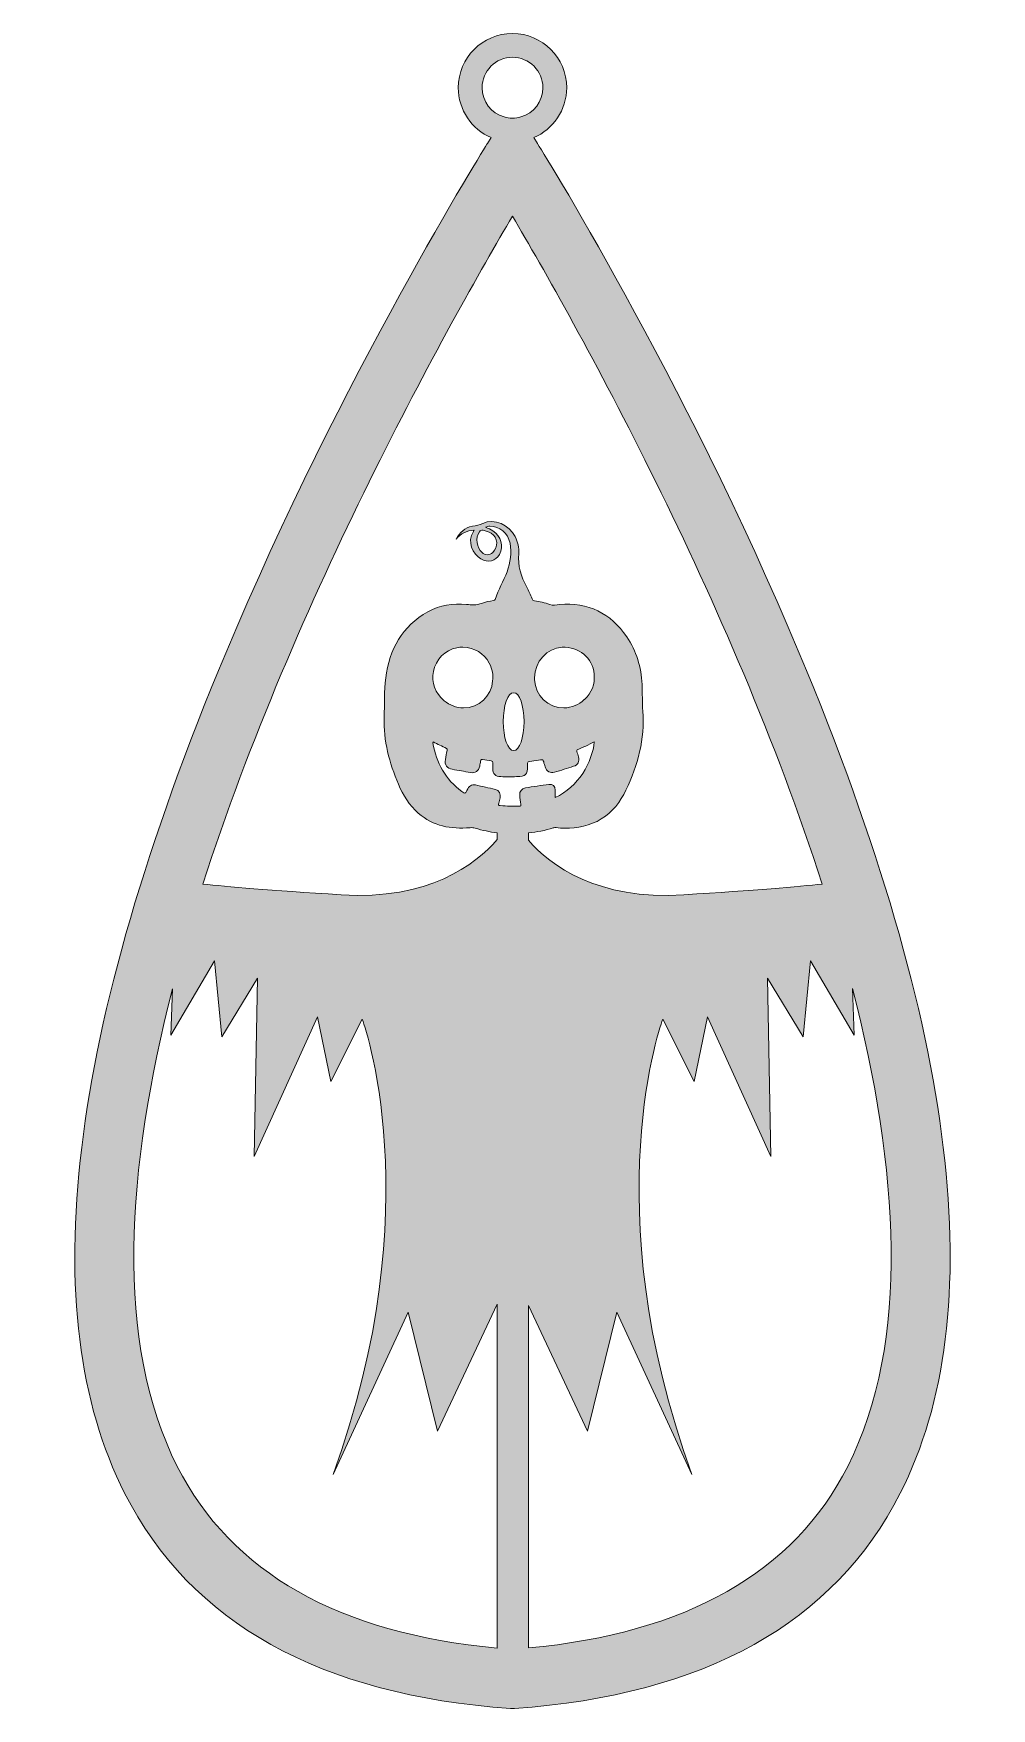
# Model space of a CAD drawing. Extents: x 719 to 2282, y -2865 to -134.
import ezdxf

# ---------------------------------------------------------------- set-up
doc = ezdxf.new("R2010")
doc.units = 0
doc.header["$MEASUREMENT"] = 0
doc.layers.add('Layer 1', color=7, linetype='Continuous')

msp = doc.modelspace()

# ---------------------------------------------------------------- hatches: boundary and pattern name
at = {"layer": 'Layer 1', "true_color": 0x6870b5}
h = msp.add_hatch(color=173, dxfattribs=at)
h.dxf.hatch_style = 2
edge = h.paths.add_edge_path()
edge.add_spline(control_points=[(1968.1, -1144.3), (1778.5, -691.7), (1543.5, -317.1), (1541.1, -313.4), (1541.1, -313.4), (1535.2, -304), (1535.2, -304), (1566.6, -290.4), (1588.8, -259.1), (1588.8, -222.6), (1588.8, -173.8), (1549.2, -134.2), (1500.4, -134.2), (1451.6, -134.2), (1412, -173.8), (1412, -222.6), (1412, -259.1), (1434.2, -290.4), (1465.6, -304), (1465.6, -304), (1459.7, -313.4), (1459.7, -313.4), (1457.4, -317.1), (1222.4, -691.7), (1032.8, -1144.3), (774.7, -1760.4), (719.2, -2221.4), (867.9, -2514.2), (975.3, -2725.6), (1187, -2843.7), (1497.1, -2865.1), (1497.1, -2865.1), (1500.4, -2865.3), (1500.4, -2865.3), (1500.4, -2865.3), (1503.8, -2865.1), (1503.8, -2865.1), (1813.8, -2843.7), (2025.6, -2725.6), (2132.9, -2514.2), (2281.7, -2221.4), (2226.2, -1760.4), (1968.1, -1144.3)], knot_values=[0, 0, 0, 0, 1, 1, 1, 2, 2, 2, 3, 3, 3, 4, 4, 4, 5, 5, 5, 6, 6, 6, 7, 7, 7, 8, 8, 8, 9, 9, 9, 10, 10, 10, 11, 11, 11, 12, 12, 12, 13, 13, 13, 14, 14, 14, 14], degree=3, periodic=1)
edge = h.paths.add_edge_path()
edge.add_spline(control_points=[(1450.8, -222.6), (1450.8, -195.2), (1473.1, -173), (1500.4, -173), (1527.8, -173), (1550.1, -195.2), (1550.1, -222.6), (1550.1, -245.3), (1534.9, -264.5), (1514, -270.3), (1509.6, -271.6), (1505.1, -272.3), (1500.4, -272.3), (1495.7, -272.3), (1491.2, -271.6), (1486.8, -270.3), (1466, -264.5), (1450.8, -245.3), (1450.8, -222.6)], knot_values=[0, 0, 0, 0, 1, 1, 1, 2, 2, 2, 3, 3, 3, 4, 4, 4, 5, 5, 5, 6, 6, 6, 6], degree=3, periodic=1)
edge = h.paths.add_edge_path()
edge.add_spline(control_points=[(1500.4, -432.1), (1599.6, -599.9), (1856.1, -1055.9), (2005.5, -1521.1), (1966.7, -1525.1), (1897.5, -1531.1), (1779.8, -1538.6), (1638.8, -1547.7), (1562.6, -1490.6), (1526.6, -1449.7), (1526.6, -1449.7), (1526.6, -1437.6), (1526.6, -1437.6), (1540.2, -1436.2), (1553.6, -1433.5), (1566.9, -1429.5), (1568.5, -1429), (1570.1, -1428.6), (1571.7, -1429), (1576.2, -1429.8), (1580.8, -1429.8), (1585.3, -1429.8), (1606.6, -1430.1), (1626.9, -1426.1), (1645.3, -1414.9), (1663.8, -1403.6), (1676.3, -1386.9), (1685.5, -1367.9), (1705, -1327.2), (1716.3, -1284.6), (1713, -1238.9), (1712, -1224.4), (1712.4, -1209.9), (1711.7, -1195.4), (1710.5, -1167.3), (1702.6, -1141.3), (1686.8, -1118), (1660.4, -1079.1), (1623.9, -1061.2), (1576.9, -1065.3), (1571.7, -1065.8), (1566.7, -1067.3), (1561.4, -1065.3), (1553.3, -1062.3), (1544.8, -1060.3), (1536.2, -1059), (1534.2, -1058.7), (1533.1, -1057.9), (1532.4, -1055.9), (1530.1, -1049.3), (1527, -1043), (1523.7, -1036.9), (1514.2, -1019.8), (1508.6, -1002), (1510.7, -982.1), (1511.7, -972.5), (1509.1, -963.3), (1504.8, -954.6), (1494.8, -934.7), (1471, -924.5), (1452.1, -933), (1446.5, -935.5), (1440.9, -936.8), (1435, -937.7), (1422.4, -939.7), (1414.6, -948.2), (1408.6, -958.7), (1416.1, -949.7), (1425.3, -944.5), (1437.7, -944), (1437.2, -945), (1437, -945.7), (1436.6, -946.2), (1425.7, -962.9), (1435.9, -983.2), (1448.9, -990.9), (1460.4, -997.7), (1472.8, -994.7), (1479, -983.5), (1486.4, -969.9), (1482, -953.9), (1468.3, -945), (1464.9, -942.7), (1461, -941.3), (1456.6, -939.1), (1459.5, -938.1), (1461.4, -937.7), (1463.5, -937.6), (1478.9, -937.1), (1493.3, -948.8), (1496.4, -965.1), (1499.4, -981), (1497.1, -996.6), (1491.6, -1011.7), (1486, -1027.1), (1477.1, -1041), (1472.4, -1056.8), (1472, -1058.4), (1470.6, -1058.7), (1469.2, -1058.9), (1462.7, -1059.8), (1456.1, -1061), (1450, -1063.3), (1441.8, -1066.5), (1433.7, -1065.9), (1425.3, -1065.2), (1403.4, -1063.4), (1382, -1066.1), (1362.6, -1076.9), (1320.4, -1100.5), (1299.5, -1138.3), (1293.6, -1185), (1291, -1206.2), (1291.9, -1227.8), (1291.1, -1249.1), (1289.7, -1287.4), (1299.7, -1323.4), (1314.4, -1358.3), (1322, -1376.2), (1332.1, -1392.6), (1346.8, -1405.5), (1371.1, -1426.8), (1400.2, -1431.7), (1431.2, -1429.1), (1434.2, -1428.9), (1436.9, -1429.2), (1439.7, -1430), (1451.4, -1433.3), (1463.3, -1436), (1475.4, -1437.5), (1475.4, -1437.5), (1475.4, -1448.5), (1475.4, -1448.5), (1439.8, -1489.5), (1363.5, -1547.7), (1221.1, -1538.6), (1103.5, -1531.1), (1034.3, -1525.1), (995.4, -1521.2), (1144.8, -1055.9), (1401.2, -599.9), (1500.4, -432.1)], knot_values=[0, 0, 0, 0, 1, 1, 1, 2, 2, 2, 3, 3, 3, 4, 4, 4, 5, 5, 5, 6, 6, 6, 7, 7, 7, 8, 8, 8, 9, 9, 9, 10, 10, 10, 11, 11, 11, 12, 12, 12, 13, 13, 13, 14, 14, 14, 15, 15, 15, 16, 16, 16, 17, 17, 17, 18, 18, 18, 19, 19, 19, 20, 20, 20, 21, 21, 21, 22, 22, 22, 23, 23, 23, 24, 24, 24, 25, 25, 25, 26, 26, 26, 27, 27, 27, 28, 28, 28, 29, 29, 29, 30, 30, 30, 31, 31, 31, 32, 32, 32, 33, 33, 33, 34, 34, 34, 35, 35, 35, 36, 36, 36, 37, 37, 37, 38, 38, 38, 39, 39, 39, 40, 40, 40, 41, 41, 41, 42, 42, 42, 43, 43, 43, 44, 44, 44, 45, 45, 45, 46, 46, 46, 47, 47, 47, 47], degree=3, periodic=1)
edge = h.paths.add_edge_path()
edge.add_spline(control_points=[(1512.2, -1376.2), (1512.5, -1381.2), (1513.4, -1386.1), (1514.2, -1390.9), (1514.6, -1393.1), (1514, -1394), (1511.8, -1394), (1501.4, -1394.3), (1491, -1394.1), (1480.5, -1393), (1477.9, -1392.8), (1476.9, -1391.8), (1477.9, -1389.1), (1479, -1386.3), (1479.7, -1383.3), (1480.3, -1380.3), (1481.7, -1374.3), (1478.5, -1368.3), (1472.5, -1366.8), (1461.7, -1364.1), (1450.9, -1361.7), (1440, -1359.5), (1433.5, -1358.3), (1429.7, -1361.1), (1426, -1368.5), (1423.1, -1374), (1423.1, -1374.1), (1418, -1370.3), (1391, -1350.5), (1376.1, -1323.4), (1370.6, -1290.7), (1370.5, -1290.3), (1370.7, -1289.9), (1370.8, -1289.2), (1378.2, -1292.8), (1385.4, -1296.4), (1392.7, -1299.8), (1394.5, -1300.6), (1394, -1301.8), (1393.7, -1303.2), (1392.8, -1308.1), (1392, -1313), (1391.1, -1317.8), (1389.4, -1327.1), (1393.1, -1332.3), (1402.3, -1333.9), (1412.2, -1335.6), (1422, -1337.3), (1431.9, -1339.2), (1439.7, -1340.6), (1445.5, -1336.8), (1446.9, -1329), (1447.4, -1326.1), (1448, -1323.3), (1448.4, -1320.4), (1448.6, -1318.4), (1449.3, -1317.6), (1451.6, -1318), (1456.3, -1318.9), (1461, -1319.7), (1465.8, -1320.3), (1468, -1320.6), (1468.4, -1321.7), (1468.4, -1323.6), (1468.2, -1326.6), (1468.3, -1329.6), (1468.3, -1332.7), (1468.4, -1341.4), (1472.6, -1345.8), (1481.5, -1345.9), (1490, -1346), (1498.5, -1346), (1507.1, -1345.9), (1522.3, -1345.9), (1525.1, -1343), (1525, -1327.9), (1525, -1321.2), (1525, -1321.2), (1531.9, -1320.6), (1536.7, -1320.1), (1541.5, -1319.5), (1546.2, -1318.5), (1549.3, -1317.8), (1550.6, -1318.7), (1551.3, -1321.7), (1551.9, -1324.5), (1552.8, -1327.3), (1553.7, -1330), (1556, -1337.3), (1561.8, -1340.6), (1569.1, -1338.5), (1579.5, -1335.5), (1589.9, -1332.3), (1600.2, -1329), (1607.3, -1326.7), (1610.1, -1321.2), (1608.1, -1313.8), (1607.3, -1310.7), (1606.3, -1307.7), (1605.5, -1304.7), (1605.2, -1303.7), (1604.6, -1302.5), (1606.1, -1302), (1615.5, -1298.2), (1624.7, -1293.9), (1633.9, -1289.1), (1630.6, -1322.1), (1608.2, -1362.9), (1570, -1379.8), (1570, -1375.7), (1570, -1371.8), (1570, -1367.9), (1569.9, -1361.3), (1566.5, -1357.8), (1559.9, -1358.6), (1547.1, -1360.2), (1534.3, -1362.1), (1521.6, -1364.1), (1515.3, -1365.2), (1511.8, -1369.9), (1512.2, -1376.2)], knot_values=[0, 0, 0, 0, 1, 1, 1, 2, 2, 2, 3, 3, 3, 4, 4, 4, 5, 5, 5, 6, 6, 6, 7, 7, 7, 8, 8, 8, 9, 9, 9, 10, 10, 10, 11, 11, 11, 12, 12, 12, 13, 13, 13, 14, 14, 14, 15, 15, 15, 16, 16, 16, 17, 17, 17, 18, 18, 18, 19, 19, 19, 20, 20, 20, 21, 21, 21, 22, 22, 22, 23, 23, 23, 24, 24, 24, 25, 25, 25, 26, 26, 26, 27, 27, 27, 28, 28, 28, 29, 29, 29, 30, 30, 30, 31, 31, 31, 32, 32, 32, 33, 33, 33, 34, 34, 34, 35, 35, 35, 36, 36, 36, 37, 37, 37, 38, 38, 38, 39, 39, 39, 40, 40, 40, 40], degree=3, periodic=1)
edge = h.paths.add_edge_path()
edge.add_spline(control_points=[(1371.4, -1174.5), (1375.4, -1154.8), (1390.5, -1139.5), (1409.7, -1135.8), (1412.9, -1135.1), (1416.2, -1134.7), (1419.6, -1134.8), (1438.8, -1135.6), (1453.6, -1143.9), (1462.6, -1161.1), (1467.7, -1170.8), (1469.4, -1180.3), (1468, -1189.8), (1466.2, -1214.4), (1445.6, -1233.8), (1420.5, -1233.8), (1408.5, -1233.8), (1397.6, -1229.4), (1389.2, -1222.1), (1388.9, -1221.9), (1388.7, -1221.7), (1388.4, -1221.5), (1374.8, -1210.3), (1367.9, -1191.7), (1371.4, -1174.5)], knot_values=[0, 0, 0, 0, 1, 1, 1, 2, 2, 2, 3, 3, 3, 4, 4, 4, 5, 5, 5, 6, 6, 6, 7, 7, 7, 8, 8, 8, 8], degree=3, periodic=1)
edge = h.paths.add_edge_path()
edge.add_spline(control_points=[(1485.3, -1256.2), (1485.3, -1230.1), (1492.9, -1209), (1502.2, -1209), (1511.7, -1209), (1519.3, -1230.1), (1519.3, -1256.2), (1519.3, -1282.3), (1511.7, -1303.4), (1502.2, -1303.4), (1492.9, -1303.4), (1485.3, -1282.3), (1485.3, -1256.2)], knot_values=[0, 0, 0, 0, 1, 1, 1, 2, 2, 2, 3, 3, 3, 4, 4, 4, 4], degree=3, periodic=1)
edge = h.paths.add_edge_path()
edge.add_spline(control_points=[(1536.2, -1184.9), (1536.4, -1158.3), (1557, -1136.1), (1581.2, -1134.9), (1608.7, -1133.6), (1631.1, -1152.2), (1633.6, -1178.8), (1635.3, -1195.6), (1629.7, -1209.2), (1617.8, -1219.9), (1617.7, -1220), (1617.6, -1220.1), (1617.5, -1220.2), (1608.9, -1228.6), (1597.1, -1233.8), (1584.1, -1233.8), (1558.4, -1233.8), (1537.6, -1213.6), (1536.5, -1188.3), (1536.5, -1188.3), (1536.5, -1188), (1536.5, -1188), (1536.3, -1187), (1536.2, -1186), (1536.2, -1184.9)], knot_values=[0, 0, 0, 0, 1, 1, 1, 2, 2, 2, 3, 3, 3, 4, 4, 4, 5, 5, 5, 6, 6, 6, 7, 7, 7, 8, 8, 8, 8], degree=3, periodic=1)
edge = h.paths.add_edge_path()
edge.add_spline(control_points=[(1452.6, -944.2), (1457.2, -945.2), (1461.6, -946.4), (1465.6, -949), (1476.6, -956.1), (1477.9, -971.6), (1468.2, -980.4), (1465.6, -982.7), (1462.8, -984.2), (1459.3, -984), (1455.9, -984.1), (1453.2, -982.4), (1450.8, -980.3), (1441.7, -972.4), (1439.8, -956.8), (1446.4, -946.8), (1448, -944.5), (1449.7, -943.6), (1452.6, -944.2)], knot_values=[0, 0, 0, 0, 1, 1, 1, 2, 2, 2, 3, 3, 3, 4, 4, 4, 5, 5, 5, 6, 6, 6, 6], degree=3, periodic=1)
edge = h.paths.add_edge_path()
edge.add_spline(control_points=[(953.8, -2470.7), (850.8, -2268), (870.5, -1984.9), (945.9, -1691.9), (945.9, -1691.9), (943.4, -1767.6), (943.4, -1767.6), (943.4, -1767.6), (1014.4, -1646.1), (1014.4, -1646.1), (1014.4, -1646.1), (1026.4, -1770.2), (1026.4, -1770.2), (1026.4, -1770.2), (1084.6, -1674.2), (1084.6, -1674.2), (1084.6, -1674.2), (1078.9, -1965.3), (1078.9, -1965.3), (1078.9, -1965.3), (1182.4, -1737.5), (1182.4, -1737.5), (1182.4, -1737.5), (1204, -1843.1), (1204, -1843.1), (1204, -1843.1), (1255.5, -1741.4), (1255.5, -1741.4), (1255.5, -1741.4), (1368.6, -2044.4), (1207.7, -2483.5), (1207.7, -2483.5), (1330.4, -2218.8), (1330.4, -2218.8), (1330.4, -2218.8), (1378, -2413.3), (1378, -2413.3), (1378, -2413.3), (1475.4, -2205.9), (1475.4, -2205.9), (1475.4, -2205.9), (1475.4, -2766.7), (1475.4, -2766.7), (1217, -2743), (1041.6, -2643.5), (953.8, -2470.7)], knot_values=[0, 0, 0, 0, 1, 1, 1, 2, 2, 2, 3, 3, 3, 4, 4, 4, 5, 5, 5, 6, 6, 6, 7, 7, 7, 8, 8, 8, 9, 9, 9, 10, 10, 10, 11, 11, 11, 12, 12, 12, 13, 13, 13, 14, 14, 14, 15, 15, 15, 15], degree=3, periodic=1)
edge = h.paths.add_edge_path()
edge.add_spline(control_points=[(2047.1, -2470.6), (1959.5, -2643.2), (1784.4, -2742.7), (1526.6, -2766.6), (1526.6, -2766.6), (1526.6, -2208.2), (1526.6, -2208.2), (1526.6, -2208.2), (1622.8, -2413.3), (1622.8, -2413.3), (1622.8, -2413.3), (1670.5, -2218.8), (1670.5, -2218.8), (1670.5, -2218.8), (1793.1, -2483.5), (1793.1, -2483.5), (1632.3, -2044.4), (1745.4, -1741.4), (1745.4, -1741.4), (1745.4, -1741.4), (1796.9, -1843.1), (1796.9, -1843.1), (1796.9, -1843.1), (1818.5, -1737.5), (1818.5, -1737.5), (1818.5, -1737.5), (1921.9, -1965.3), (1921.9, -1965.3), (1921.9, -1965.3), (1916.3, -1674.2), (1916.3, -1674.2), (1916.3, -1674.2), (1974.4, -1770.2), (1974.4, -1770.2), (1974.4, -1770.2), (1986.5, -1646.1), (1986.5, -1646.1), (1986.5, -1646.1), (2057.5, -1767.6), (2057.5, -1767.6), (2057.5, -1767.6), (2055, -1691.4), (2055, -1691.4), (2130.5, -1984.5), (2150.1, -2267.7), (2047.1, -2470.6)], knot_values=[0, 0, 0, 0, 1, 1, 1, 2, 2, 2, 3, 3, 3, 4, 4, 4, 5, 5, 5, 6, 6, 6, 7, 7, 7, 8, 8, 8, 9, 9, 9, 10, 10, 10, 11, 11, 11, 12, 12, 12, 13, 13, 13, 14, 14, 14, 15, 15, 15, 15], degree=3, periodic=1)

# ---------------------------------------------------------------- linework, layer by layer
at = {"layer": 'Layer 1', "lineweight": 0}
for points, knots in [([(1968.1, -1144.3), (1778.5, -691.7), (1543.5, -317.1), (1541.1, -313.4), (1541.1, -313.4), (1535.2, -304), (1535.2, -304), (1566.6, -290.4), (1588.8, -259.1), (1588.8, -222.6), (1588.8, -173.8), (1549.2, -134.2), (1500.4, -134.2), (1451.6, -134.2), (1412, -173.8), (1412, -222.6), (1412, -259.1), (1434.2, -290.4), (1465.6, -304), (1465.6, -304), (1459.7, -313.4), (1459.7, -313.4), (1457.4, -317.1), (1222.4, -691.7), (1032.8, -1144.3), (774.7, -1760.4), (719.2, -2221.4), (867.9, -2514.2), (975.3, -2725.6), (1187, -2843.7), (1497.1, -2865.1), (1497.1, -2865.1), (1500.4, -2865.3), (1500.4, -2865.3), (1500.4, -2865.3), (1503.8, -2865.1), (1503.8, -2865.1), (1813.8, -2843.7), (2025.6, -2725.6), (2132.9, -2514.2), (2281.7, -2221.4), (2226.2, -1760.4), (1968.1, -1144.3)], [0, 0, 0, 0, 1, 1, 1, 2, 2, 2, 3, 3, 3, 4, 4, 4, 5, 5, 5, 6, 6, 6, 7, 7, 7, 8, 8, 8, 9, 9, 9, 10, 10, 10, 11, 11, 11, 12, 12, 12, 13, 13, 13, 14, 14, 14, 14]), ([(1450.8, -222.6), (1450.8, -195.2), (1473.1, -173), (1500.4, -173), (1527.8, -173), (1550.1, -195.2), (1550.1, -222.6), (1550.1, -245.3), (1534.9, -264.5), (1514, -270.3), (1509.6, -271.6), (1505.1, -272.3), (1500.4, -272.3), (1495.7, -272.3), (1491.2, -271.6), (1486.8, -270.3), (1466, -264.5), (1450.8, -245.3), (1450.8, -222.6)], [0, 0, 0, 0, 1, 1, 1, 2, 2, 2, 3, 3, 3, 4, 4, 4, 5, 5, 5, 6, 6, 6, 6]), ([(1500.4, -432.1), (1599.6, -599.9), (1856.1, -1055.9), (2005.5, -1521.1), (1966.7, -1525.1), (1897.5, -1531.1), (1779.8, -1538.6), (1638.8, -1547.7), (1562.6, -1490.6), (1526.6, -1449.7), (1526.6, -1449.7), (1526.6, -1437.6), (1526.6, -1437.6), (1540.2, -1436.2), (1553.6, -1433.5), (1566.9, -1429.5), (1568.5, -1429), (1570.1, -1428.6), (1571.7, -1429), (1576.2, -1429.8), (1580.8, -1429.8), (1585.3, -1429.8), (1606.6, -1430.1), (1626.9, -1426.1), (1645.3, -1414.9), (1663.8, -1403.6), (1676.3, -1386.9), (1685.5, -1367.9), (1705, -1327.2), (1716.3, -1284.6), (1713, -1238.9), (1712, -1224.4), (1712.4, -1209.9), (1711.7, -1195.4), (1710.5, -1167.3), (1702.6, -1141.3), (1686.8, -1118), (1660.4, -1079.1), (1623.9, -1061.2), (1576.9, -1065.3), (1571.7, -1065.8), (1566.7, -1067.3), (1561.4, -1065.3), (1553.3, -1062.3), (1544.8, -1060.3), (1536.2, -1059), (1534.2, -1058.7), (1533.1, -1057.9), (1532.4, -1055.9), (1530.1, -1049.3), (1527, -1043), (1523.7, -1036.9), (1514.2, -1019.8), (1508.6, -1002), (1510.7, -982.1), (1511.7, -972.5), (1509.1, -963.3), (1504.8, -954.6), (1494.8, -934.7), (1471, -924.5), (1452.1, -933), (1446.5, -935.5), (1440.9, -936.8), (1435, -937.7), (1422.4, -939.7), (1414.6, -948.2), (1408.6, -958.7), (1416.1, -949.7), (1425.3, -944.5), (1437.7, -944), (1437.2, -945), (1437, -945.7), (1436.6, -946.2), (1425.7, -962.9), (1435.9, -983.2), (1448.9, -990.9), (1460.4, -997.7), (1472.8, -994.7), (1479, -983.5), (1486.4, -969.9), (1482, -953.9), (1468.3, -945), (1464.9, -942.7), (1461, -941.3), (1456.6, -939.1), (1459.5, -938.1), (1461.4, -937.7), (1463.5, -937.6), (1478.9, -937.1), (1493.3, -948.8), (1496.4, -965.1), (1499.4, -981), (1497.1, -996.6), (1491.6, -1011.7), (1486, -1027.1), (1477.1, -1041), (1472.4, -1056.8), (1472, -1058.4), (1470.6, -1058.7), (1469.2, -1058.9), (1462.7, -1059.8), (1456.1, -1061), (1450, -1063.3), (1441.8, -1066.5), (1433.7, -1065.9), (1425.3, -1065.2), (1403.4, -1063.4), (1382, -1066.1), (1362.6, -1076.9), (1320.4, -1100.5), (1299.5, -1138.3), (1293.6, -1185), (1291, -1206.2), (1291.9, -1227.8), (1291.1, -1249.1), (1289.7, -1287.4), (1299.7, -1323.4), (1314.4, -1358.3), (1322, -1376.2), (1332.1, -1392.6), (1346.8, -1405.5), (1371.1, -1426.8), (1400.2, -1431.7), (1431.2, -1429.1), (1434.2, -1428.9), (1436.9, -1429.2), (1439.7, -1430), (1451.4, -1433.3), (1463.3, -1436), (1475.4, -1437.5), (1475.4, -1437.5), (1475.4, -1448.5), (1475.4, -1448.5), (1439.8, -1489.5), (1363.5, -1547.7), (1221.1, -1538.6), (1103.5, -1531.1), (1034.3, -1525.1), (995.4, -1521.2), (1144.8, -1055.9), (1401.2, -599.9), (1500.4, -432.1)], [0, 0, 0, 0, 1, 1, 1, 2, 2, 2, 3, 3, 3, 4, 4, 4, 5, 5, 5, 6, 6, 6, 7, 7, 7, 8, 8, 8, 9, 9, 9, 10, 10, 10, 11, 11, 11, 12, 12, 12, 13, 13, 13, 14, 14, 14, 15, 15, 15, 16, 16, 16, 17, 17, 17, 18, 18, 18, 19, 19, 19, 20, 20, 20, 21, 21, 21, 22, 22, 22, 23, 23, 23, 24, 24, 24, 25, 25, 25, 26, 26, 26, 27, 27, 27, 28, 28, 28, 29, 29, 29, 30, 30, 30, 31, 31, 31, 32, 32, 32, 33, 33, 33, 34, 34, 34, 35, 35, 35, 36, 36, 36, 37, 37, 37, 38, 38, 38, 39, 39, 39, 40, 40, 40, 41, 41, 41, 42, 42, 42, 43, 43, 43, 44, 44, 44, 45, 45, 45, 46, 46, 46, 47, 47, 47, 47]), ([(1452.6, -944.2), (1457.2, -945.2), (1461.6, -946.4), (1465.6, -949), (1476.6, -956.1), (1477.9, -971.6), (1468.2, -980.4), (1465.6, -982.7), (1462.8, -984.2), (1459.3, -984), (1455.9, -984.1), (1453.2, -982.4), (1450.8, -980.3), (1441.7, -972.4), (1439.8, -956.8), (1446.4, -946.8), (1448, -944.5), (1449.7, -943.6), (1452.6, -944.2)], [0, 0, 0, 0, 1, 1, 1, 2, 2, 2, 3, 3, 3, 4, 4, 4, 5, 5, 5, 6, 6, 6, 6]), ([(1371.4, -1174.5), (1375.4, -1154.8), (1390.5, -1139.5), (1409.7, -1135.8), (1412.9, -1135.1), (1416.2, -1134.7), (1419.6, -1134.8), (1438.8, -1135.6), (1453.6, -1143.9), (1462.6, -1161.1), (1467.7, -1170.8), (1469.4, -1180.3), (1468, -1189.8), (1466.2, -1214.4), (1445.6, -1233.8), (1420.5, -1233.8), (1408.5, -1233.8), (1397.6, -1229.4), (1389.2, -1222.1), (1388.9, -1221.9), (1388.7, -1221.7), (1388.4, -1221.5), (1374.8, -1210.3), (1367.9, -1191.7), (1371.4, -1174.5)], [0, 0, 0, 0, 1, 1, 1, 2, 2, 2, 3, 3, 3, 4, 4, 4, 5, 5, 5, 6, 6, 6, 7, 7, 7, 8, 8, 8, 8]), ([(1536.2, -1184.9), (1536.4, -1158.3), (1557, -1136.1), (1581.2, -1134.9), (1608.7, -1133.6), (1631.1, -1152.2), (1633.6, -1178.8), (1635.3, -1195.6), (1629.7, -1209.2), (1617.8, -1219.9), (1617.7, -1220), (1617.6, -1220.1), (1617.5, -1220.2), (1608.9, -1228.6), (1597.1, -1233.8), (1584.1, -1233.8), (1558.4, -1233.8), (1537.6, -1213.6), (1536.5, -1188.3), (1536.5, -1188.3), (1536.5, -1188), (1536.5, -1188), (1536.3, -1187), (1536.2, -1186), (1536.2, -1184.9)], [0, 0, 0, 0, 1, 1, 1, 2, 2, 2, 3, 3, 3, 4, 4, 4, 5, 5, 5, 6, 6, 6, 7, 7, 7, 8, 8, 8, 8]), ([(1485.3, -1256.2), (1485.3, -1230.1), (1492.9, -1209), (1502.2, -1209), (1511.7, -1209), (1519.3, -1230.1), (1519.3, -1256.2), (1519.3, -1282.3), (1511.7, -1303.4), (1502.2, -1303.4), (1492.9, -1303.4), (1485.3, -1282.3), (1485.3, -1256.2)], [0, 0, 0, 0, 1, 1, 1, 2, 2, 2, 3, 3, 3, 4, 4, 4, 4]), ([(1512.2, -1376.2), (1512.5, -1381.2), (1513.4, -1386.1), (1514.2, -1390.9), (1514.6, -1393.1), (1514, -1394), (1511.8, -1394), (1501.4, -1394.3), (1491, -1394.1), (1480.5, -1393), (1477.9, -1392.8), (1476.9, -1391.8), (1477.9, -1389.1), (1479, -1386.3), (1479.7, -1383.3), (1480.3, -1380.3), (1481.7, -1374.3), (1478.5, -1368.3), (1472.5, -1366.8), (1461.7, -1364.1), (1450.9, -1361.7), (1440, -1359.5), (1433.5, -1358.3), (1429.7, -1361.1), (1426, -1368.5), (1423.1, -1374), (1423.1, -1374.1), (1418, -1370.3), (1391, -1350.5), (1376.1, -1323.4), (1370.6, -1290.7), (1370.5, -1290.3), (1370.7, -1289.9), (1370.8, -1289.2), (1378.2, -1292.8), (1385.4, -1296.4), (1392.7, -1299.8), (1394.5, -1300.6), (1394, -1301.8), (1393.7, -1303.2), (1392.8, -1308.1), (1392, -1313), (1391.1, -1317.8), (1389.4, -1327.1), (1393.1, -1332.3), (1402.3, -1333.9), (1412.2, -1335.6), (1422, -1337.3), (1431.9, -1339.2), (1439.7, -1340.6), (1445.5, -1336.8), (1446.9, -1329), (1447.4, -1326.1), (1448, -1323.3), (1448.4, -1320.4), (1448.6, -1318.4), (1449.3, -1317.6), (1451.6, -1318), (1456.3, -1318.9), (1461, -1319.7), (1465.8, -1320.3), (1468, -1320.6), (1468.4, -1321.7), (1468.4, -1323.6), (1468.2, -1326.6), (1468.3, -1329.6), (1468.3, -1332.7), (1468.4, -1341.4), (1472.6, -1345.8), (1481.5, -1345.9), (1490, -1346), (1498.5, -1346), (1507.1, -1345.9), (1522.3, -1345.9), (1525.1, -1343), (1525, -1327.9), (1525, -1321.2), (1525, -1321.2), (1531.9, -1320.6), (1536.7, -1320.1), (1541.5, -1319.5), (1546.2, -1318.5), (1549.3, -1317.8), (1550.6, -1318.7), (1551.3, -1321.7), (1551.9, -1324.5), (1552.8, -1327.3), (1553.7, -1330), (1556, -1337.3), (1561.8, -1340.6), (1569.1, -1338.5), (1579.5, -1335.5), (1589.9, -1332.3), (1600.2, -1329), (1607.3, -1326.7), (1610.1, -1321.2), (1608.1, -1313.8), (1607.3, -1310.7), (1606.3, -1307.7), (1605.5, -1304.7), (1605.2, -1303.7), (1604.6, -1302.5), (1606.1, -1302), (1615.5, -1298.2), (1624.7, -1293.9), (1633.9, -1289.1), (1630.6, -1322.1), (1608.2, -1362.9), (1570, -1379.8), (1570, -1375.7), (1570, -1371.8), (1570, -1367.9), (1569.9, -1361.3), (1566.5, -1357.8), (1559.9, -1358.6), (1547.1, -1360.2), (1534.3, -1362.1), (1521.6, -1364.1), (1515.3, -1365.2), (1511.8, -1369.9), (1512.2, -1376.2)], [0, 0, 0, 0, 1, 1, 1, 2, 2, 2, 3, 3, 3, 4, 4, 4, 5, 5, 5, 6, 6, 6, 7, 7, 7, 8, 8, 8, 9, 9, 9, 10, 10, 10, 11, 11, 11, 12, 12, 12, 13, 13, 13, 14, 14, 14, 15, 15, 15, 16, 16, 16, 17, 17, 17, 18, 18, 18, 19, 19, 19, 20, 20, 20, 21, 21, 21, 22, 22, 22, 23, 23, 23, 24, 24, 24, 25, 25, 25, 26, 26, 26, 27, 27, 27, 28, 28, 28, 29, 29, 29, 30, 30, 30, 31, 31, 31, 32, 32, 32, 33, 33, 33, 34, 34, 34, 35, 35, 35, 36, 36, 36, 37, 37, 37, 38, 38, 38, 39, 39, 39, 40, 40, 40, 40]), ([(953.8, -2470.7), (850.8, -2268), (870.5, -1984.9), (945.9, -1691.9), (945.9, -1691.9), (943.4, -1767.6), (943.4, -1767.6), (943.4, -1767.6), (1014.4, -1646.1), (1014.4, -1646.1), (1014.4, -1646.1), (1026.4, -1770.2), (1026.4, -1770.2), (1026.4, -1770.2), (1084.6, -1674.2), (1084.6, -1674.2), (1084.6, -1674.2), (1078.9, -1965.3), (1078.9, -1965.3), (1078.9, -1965.3), (1182.4, -1737.5), (1182.4, -1737.5), (1182.4, -1737.5), (1204, -1843.1), (1204, -1843.1), (1204, -1843.1), (1255.5, -1741.4), (1255.5, -1741.4), (1255.5, -1741.4), (1368.6, -2044.4), (1207.7, -2483.5), (1207.7, -2483.5), (1330.4, -2218.8), (1330.4, -2218.8), (1330.4, -2218.8), (1378, -2413.3), (1378, -2413.3), (1378, -2413.3), (1475.4, -2205.9), (1475.4, -2205.9), (1475.4, -2205.9), (1475.4, -2766.7), (1475.4, -2766.7), (1217, -2743), (1041.6, -2643.5), (953.8, -2470.7)], [0, 0, 0, 0, 1, 1, 1, 2, 2, 2, 3, 3, 3, 4, 4, 4, 5, 5, 5, 6, 6, 6, 7, 7, 7, 8, 8, 8, 9, 9, 9, 10, 10, 10, 11, 11, 11, 12, 12, 12, 13, 13, 13, 14, 14, 14, 15, 15, 15, 15]), ([(2047.1, -2470.6), (1959.5, -2643.2), (1784.4, -2742.7), (1526.6, -2766.6), (1526.6, -2766.6), (1526.6, -2208.2), (1526.6, -2208.2), (1526.6, -2208.2), (1622.8, -2413.3), (1622.8, -2413.3), (1622.8, -2413.3), (1670.5, -2218.8), (1670.5, -2218.8), (1670.5, -2218.8), (1793.1, -2483.5), (1793.1, -2483.5), (1632.3, -2044.4), (1745.4, -1741.4), (1745.4, -1741.4), (1745.4, -1741.4), (1796.9, -1843.1), (1796.9, -1843.1), (1796.9, -1843.1), (1818.5, -1737.5), (1818.5, -1737.5), (1818.5, -1737.5), (1921.9, -1965.3), (1921.9, -1965.3), (1921.9, -1965.3), (1916.3, -1674.2), (1916.3, -1674.2), (1916.3, -1674.2), (1974.4, -1770.2), (1974.4, -1770.2), (1974.4, -1770.2), (1986.5, -1646.1), (1986.5, -1646.1), (1986.5, -1646.1), (2057.5, -1767.6), (2057.5, -1767.6), (2057.5, -1767.6), (2055, -1691.4), (2055, -1691.4), (2130.5, -1984.5), (2150.1, -2267.7), (2047.1, -2470.6)], [0, 0, 0, 0, 1, 1, 1, 2, 2, 2, 3, 3, 3, 4, 4, 4, 5, 5, 5, 6, 6, 6, 7, 7, 7, 8, 8, 8, 9, 9, 9, 10, 10, 10, 11, 11, 11, 12, 12, 12, 13, 13, 13, 14, 14, 14, 15, 15, 15, 15])]:
    msp.add_open_spline(points, degree=3, knots=knots, dxfattribs=at)

doc.saveas('drawing.dxf')
